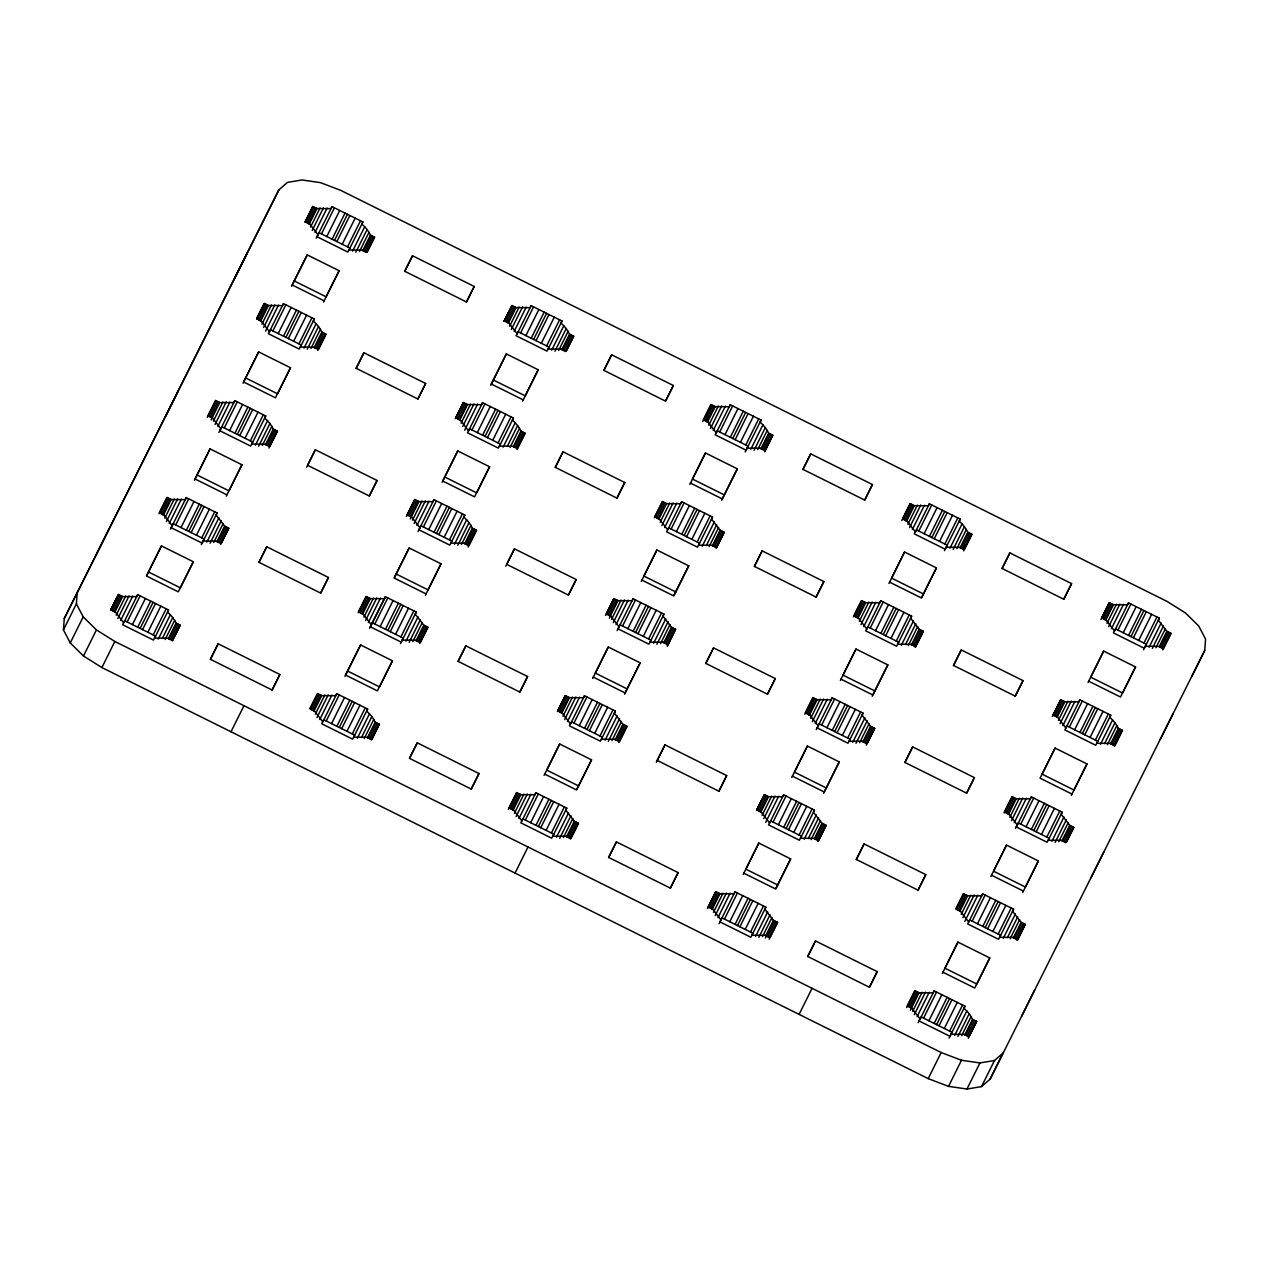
<?xml version="1.0" encoding="UTF-8"?>
<svg xmlns="http://www.w3.org/2000/svg" width="1269" height="1269" viewBox="0 0 1269 1269"><rect width="100%" height="100%" fill="white"/><g stroke="black" fill="none" stroke-linecap="round" stroke-linejoin="round"><path stroke-width="1.5" d="M1204.741 650.458L990.137 1079.126L981.508 1086.629L966.978 1089.024L948.546 1086.359L928.21 1078.618L101.901 667.557L83.484 656.01L70.255 642.939L63.45 629.932L64.259 618.542L278.863 189.874L287.492 182.371L302.022 179.976L320.454 182.641L340.79 190.382L1167.099 601.443L1185.516 612.99L1198.745 626.061L1205.55 639.068L1204.741 650.458L1191.781 676.551M63.45 629.932L76.394 603.838L77.219 592.449M95.778 555.632L108.722 529.554M165.081 417.247L178.041 391.153M234.4 278.863L247.344 252.769M278.863 189.874L64.259 618.542M70.255 642.939L83.215 616.845L76.394 603.838M83.484 656.01L96.428 629.916L83.215 616.845M116.589 598.254L110.673 610.151L118.477 594.495L122.601 596.557L136.671 596.668L137.671 594.653L168.539 610.008L154.58 638.117M158.974 513.707L167.064 497.496L171.188 499.542L185.258 499.653L186.257 497.638L217.126 512.993L203.167 541.102M111.355 610.468L119.127 594.812M207.291 417.311L215.651 400.481L219.775 402.543L233.845 402.654L234.844 400.639L265.713 415.994L251.754 444.087M159.942 513.469L167.714 497.813M256.75 318.567L264.238 303.465L268.378 305.528L282.432 305.639L283.431 303.624L314.3 318.979L300.341 347.087M208.528 416.454L216.301 400.798M304.909 222.392L312.824 206.466L316.964 208.513L331.019 208.639L332.018 206.625L362.886 221.98L348.927 250.072M257.115 319.439L264.888 303.799M112.767 611.182L120.539 595.526M305.702 222.44L313.475 206.784M161.353 514.167L169.126 498.511M209.94 417.168L217.713 401.512M258.543 320.153L266.3 304.497M114.194 611.88L121.967 596.224M307.13 223.138L314.886 207.497M162.781 514.881L170.554 499.225M114.829 612.197L122.601 596.557M211.368 417.866L219.14 402.21M163.431 515.198L171.188 499.542M259.955 320.867L267.727 305.21M211.146 419.928L219.775 402.543M308.541 223.852L316.314 208.195M260.605 321.184L268.378 305.528M309.192 224.169L316.964 208.513M116.177 615.164L125.679 596.033M164.764 518.164L174.265 499.018M213.351 421.149L222.852 402.019M261.937 324.134L271.439 305.004M310.54 227.135L320.026 208.005M117.858 618.495L129.073 595.875M166.445 521.48L177.66 498.876M215.032 424.481L226.247 401.861M263.619 327.465L274.834 304.861M312.206 230.466L323.436 207.846M120.666 620.446L132.753 596.097M169.253 523.431L181.34 499.082M217.84 426.432L229.927 402.083M265.57 331.161L278.514 305.068M315.013 232.417L327.101 208.053M148.521 571.986L161.464 545.908L193.332 561.755L180.372 587.833L148.521 571.986L146.744 575.523M137.671 594.653L123.712 622.762L124.727 620.747L155.579 636.102L153.47 640.084L122.617 624.729L123.616 622.714L115.067 611.595L110.942 609.532L118.477 594.495M197.107 474.987L210.051 448.893L241.919 464.74L228.959 490.833L197.107 474.987L194.443 480.285M101.901 667.557L114.845 641.464L96.428 629.916M170.474 529.189L186.257 497.638M245.694 377.972L258.638 351.894L290.506 367.74L277.546 393.818L245.694 377.972L243.029 383.286M218.903 432.491L234.844 400.639M294.281 280.972L307.241 254.879L339.093 270.725L326.133 296.819L294.281 280.972L291.632 286.271M283.431 303.624L268.378 333.699L299.23 349.054L301.356 345.073L270.487 329.718L269.472 331.732L260.843 320.565L256.703 318.503L264.238 303.465M316.251 238.16L332.018 206.625M127.138 621.937L140.082 595.859M175.725 524.938L188.669 498.844M224.312 427.923L237.255 401.845M272.898 330.923L285.842 304.83M321.485 233.908L334.429 207.815M132.436 624.586L145.38 598.492M181.023 527.571L193.983 501.477M229.61 430.572L242.569 404.478M278.197 333.557L291.156 307.463M326.783 236.557L339.743 210.464M137.734 627.219L150.694 601.125M186.337 530.22L199.281 504.126M234.924 433.205L247.867 407.111M283.51 336.19L296.454 310.112M332.097 239.191L345.041 213.097M140.145 628.425L153.105 602.331M188.748 531.41L201.692 505.316M237.335 434.41L250.279 408.317M285.922 337.395L298.865 311.302M334.508 240.396L347.452 214.302M142.556 629.614L155.516 603.536M191.159 532.615L204.103 506.521M239.746 435.6L252.69 409.522M288.333 338.601L301.276 312.507M336.919 241.586L349.863 215.492M147.87 632.263L160.814 606.17M196.457 535.248L209.401 509.155M245.044 438.249L258.004 412.155M293.631 341.234L306.59 315.14M342.218 244.219L355.177 218.141M153.168 634.897L166.128 608.803M201.755 537.882L214.715 511.804M250.342 440.882L263.302 414.789M298.945 343.867L311.888 317.789M347.532 246.868L360.475 220.774M201.343 544.544L203.072 541.054L217.126 541.181L221.25 543.227L228.785 528.19L224.661 526.143L216.111 515.008L217.126 512.993M158.244 639.132L170.332 614.783L167.524 612.023L168.539 610.008M206.831 542.133L218.918 517.784M255.434 445.118L267.521 420.769L264.698 418.009L265.713 415.994M304.021 348.118L316.108 323.769L313.284 320.994L314.3 318.979M352.608 251.103L364.695 226.754L361.887 223.994L362.886 221.98M162.353 638.466L172.711 617.591L170.332 614.783M210.083 543.195L221.314 520.576M258.67 446.18L269.9 423.576L267.521 420.769M307.257 349.181L318.487 326.561L316.108 323.769M355.843 252.166L367.074 229.562L364.695 226.754M165.144 639.528L174.646 620.382L172.711 617.591M213.731 542.513L223.233 523.383M262.318 445.514L271.82 426.368L269.9 423.576M310.905 348.499L320.407 329.369L318.487 326.561M359.492 251.484L368.993 232.354L367.074 229.562M168.301 638.799L176.074 623.142L174.646 620.382M216.888 541.8L224.661 526.143M168.951 639.116L176.708 623.476M265.475 444.784L273.247 429.128L271.82 426.368M217.538 542.117L225.311 526.461M314.062 347.769L321.834 332.129L320.407 329.369M266.125 445.102L273.898 429.445M362.648 250.77L370.421 235.114L368.993 232.354M314.712 348.103L322.485 332.446M363.299 251.088L371.071 235.431M170.363 639.83L178.136 624.174M218.95 542.815L226.723 527.174M267.537 445.816L275.31 430.159M316.124 348.801L323.896 333.144M364.711 251.801L372.483 236.145M171.791 640.528L179.548 624.887M220.378 543.529L228.15 527.872M172.394 640.845L180.198 625.205L176.074 623.142M268.965 446.514L276.737 430.857M220.711 544.401L228.785 528.19M317.551 349.514L325.324 333.858M269.012 448.02L277.372 431.19L273.247 429.128M366.138 252.499L373.911 236.843M317.885 350.387L325.959 334.175L321.834 332.129M348.832 250.041L362.886 250.152L367.027 252.214L374.561 237.176L370.421 235.114M210.384 659.436L218.157 643.78L279.878 674.489L272.105 690.146M258.971 562.421L266.744 546.765L328.465 577.474L320.692 593.131L258.971 562.294L266.744 546.765M306.701 467.151L315.331 449.765L377.052 480.475L369.279 496.116M356.145 368.407L363.917 352.75L425.638 383.46L417.866 399.116M404.732 271.407L412.504 255.751L474.225 286.461L466.469 302.101M231.006 731.785L243.965 705.691M336.793 693.699L322.834 721.807L314.189 710.64L310.064 708.578L317.583 693.54L321.723 695.602L335.777 695.713L336.793 693.699L367.645 709.054L353.686 737.162M358.096 612.753L366.17 596.541L370.31 598.587L384.364 598.714L385.379 596.7L416.232 612.055L402.273 640.147M310.461 709.53L318.233 693.873M406.413 516.356L414.773 499.526L418.897 501.588L432.951 501.699L433.966 499.685L464.819 515.04L450.86 543.148M359.048 612.515L366.82 596.858M455.27 418.738L463.359 402.527L467.484 404.573L481.538 404.7L482.553 402.685L513.406 418.04L499.447 446.133M407.635 515.5L415.407 499.859M504.142 321.168L508.171 313.031M504.015 321.454L511.946 305.512L516.071 307.574L530.125 307.685L531.14 305.67L562.008 321.025L548.049 349.134M456.221 418.5L463.994 402.844M311.888 710.228L319.661 694.571M504.824 321.485L512.581 305.845M360.475 613.228L368.248 597.572M409.062 516.213L416.835 500.557M457.649 419.198L465.422 403.558M313.3 710.941L321.073 695.285M506.236 322.199L514.008 306.543M361.887 613.926L369.66 598.27M313.951 711.259L321.723 695.602M410.474 516.927L418.247 501.271M362.537 614.244L370.31 598.587M459.061 419.912L466.833 404.256M410.268 518.973L418.897 501.588M507.663 322.897L515.42 307.257M459.711 420.229L467.484 404.573M508.298 323.23L516.071 307.574M315.299 714.225L324.785 695.079M363.886 617.21L373.372 598.08M412.473 520.195L421.974 501.065M461.059 423.196L470.561 404.065M509.646 326.181L519.148 307.05M316.964 717.54L328.195 694.936M365.551 620.541L376.782 597.921M414.138 523.526L425.369 500.922M462.725 426.527L473.956 403.907M511.312 329.512L522.542 306.908M319.772 719.491L331.875 695.142M368.375 622.492L380.462 598.143M416.962 525.477L429.049 501.128M464.676 430.207L477.636 404.113M514.135 331.463L526.223 307.114M347.627 671.047L360.586 644.953L392.438 660.8L379.494 686.894L347.627 671.047L344.978 676.345M396.214 574.032L409.173 547.954L441.025 563.801L428.081 589.879L396.214 574.032L394.453 577.569M369.596 628.234L384.872 597.699M372.261 623.095L385.379 596.7M444.8 477.033L457.76 450.939L489.612 466.786L476.668 492.88L444.8 477.033L442.151 482.331M418.024 531.537L433.966 499.685M493.403 380.018L506.347 353.924L538.199 369.787L525.255 395.865L493.403 380.018L490.738 385.332M468.594 430.778L482.553 402.685M531.14 305.67L517.181 333.779L508.536 322.612L504.412 320.549L511.946 305.512M326.244 720.998L339.204 694.904M374.831 623.983L387.791 597.905M423.418 526.984L436.377 500.89M472.005 429.969L484.964 403.875M520.591 332.97L533.551 306.876M331.542 723.631L344.502 697.538M380.145 626.632L393.089 600.538M428.732 529.617L441.675 503.523M477.318 432.618L490.262 406.524M525.905 335.603L538.849 309.509M336.856 726.28L349.8 700.187M385.443 629.265L398.387 603.172M434.03 532.25L446.989 506.172M482.617 435.251L495.576 409.157M531.203 338.236L544.163 312.158M339.267 727.47L352.211 701.376M387.854 630.471L400.798 604.377M436.441 533.456L449.4 507.362M485.028 436.441L497.987 410.363M533.614 339.442L546.574 313.348M341.678 728.676L354.622 702.582M390.265 631.661L403.209 605.567M438.852 534.661L451.812 508.568M487.439 437.646L500.398 411.553M536.026 340.647L548.985 314.553M346.976 731.309L359.936 705.215M395.563 634.31L408.523 608.216M444.166 537.295L457.11 511.201M492.753 440.28L505.697 414.202M541.34 343.28L554.283 317.187M352.29 733.942L365.234 707.864M400.877 636.943L413.821 610.849M449.464 539.928L462.408 513.85M498.051 442.929L510.995 416.835M546.638 345.914L559.597 319.836M400.449 643.589L402.178 640.115L416.248 640.226L420.372 642.288L427.907 627.251L423.767 625.189L415.233 614.069L416.232 612.055M357.366 738.193L369.453 713.844L366.646 711.068L367.645 709.054M405.953 641.178L418.04 616.829M454.54 544.179L466.627 519.83L463.819 517.054L464.819 515.04M503.127 447.164L515.214 422.815L512.406 420.055L513.406 418.04M551.714 350.165L563.801 325.816L560.993 323.04L562.008 321.025M361.475 737.511L371.833 716.636L369.453 713.844M409.189 642.241L420.42 619.637M457.792 545.242L469.007 522.622L466.627 519.83M507.235 446.498L517.593 425.623L515.214 422.815M554.965 351.227L566.18 328.608L563.801 325.816M364.251 738.574L373.752 719.444L371.833 716.636M412.837 641.559L422.339 622.429M461.424 544.56L470.926 525.429L469.007 522.622M510.027 447.545L519.513 428.414L517.593 425.623M558.614 350.545L568.1 331.415L566.18 328.608M367.407 737.86L375.18 722.204L373.752 719.444M415.994 640.845L423.767 625.189M368.058 738.177L375.83 722.521M464.597 543.83L472.354 528.19L470.926 525.429M416.644 641.162L424.417 625.506M513.184 446.831L520.94 431.174L519.513 428.414M465.231 544.163L473.004 528.507M561.77 349.816L569.543 334.175L568.1 331.415M513.818 447.148L521.591 431.492M369.485 738.875L377.242 723.219M562.405 350.149L570.178 334.493M418.072 641.876L425.829 626.22M466.659 544.861L474.432 529.205M515.246 447.862L523.018 432.206M370.897 739.589L378.67 723.933M563.833 350.847L571.605 335.19M419.484 642.574L427.256 626.918M378.717 725.424L371.5 739.906L379.32 724.25L375.18 722.204M468.071 545.575L475.843 529.919M419.817 643.462L427.907 627.251M516.657 448.56L524.43 432.903M468.134 547.066L476.494 530.236L472.354 528.19M565.244 351.561L573.017 335.904M516.991 449.448L525.08 433.237L520.94 431.174M547.954 349.086L562.008 349.197L566.133 351.259L573.667 336.222L569.543 334.175M478.984 773.535L471.211 789.064L409.49 758.354L417.263 742.825L478.984 773.535L471.227 789.191M458.077 661.482L465.85 645.826L527.587 676.536L519.814 692.176M505.808 566.212L514.437 548.811L576.174 579.521L568.401 595.177M555.267 467.468L563.039 451.812L624.76 482.521L616.988 498.162L555.251 467.325L563.039 451.812M603.854 370.453L611.626 354.797L673.347 385.506L665.575 401.163L603.854 370.326L611.626 354.797M508.346 809.432L516.705 792.602L520.829 794.648L534.883 794.775L535.899 792.76L566.767 808.115L552.808 836.208L553.807 834.193L522.955 818.854L520.829 822.835L551.698 838.19L552.713 836.176L566.767 836.287L570.891 838.349L578.426 823.311L574.302 821.249L565.752 810.13L566.767 808.115M557.361 711.528L565.292 695.586L569.416 697.649L583.486 697.76L584.486 695.745L615.354 711.1L601.395 739.208L600.285 741.175L569.432 725.82L571.542 721.839L602.394 737.194L601.395 739.208L615.354 739.272L619.478 741.334L627.013 726.296L622.889 724.25L614.339 713.115L615.354 711.1M509.583 808.575L517.34 792.919M605.519 615.417L613.879 598.587L618.003 600.634L632.073 600.76L633.072 598.746L663.941 614.101L649.982 642.193L648.871 644.16L618.019 628.821L620.129 624.84L650.981 640.179L649.982 642.193L663.941 642.273L668.065 644.319L675.6 629.297L671.475 627.235L662.926 616.115L663.941 614.101M558.17 711.56L565.942 695.92M654.392 517.784L662.466 501.572L666.59 503.634L680.66 503.745L681.659 501.731L712.528 517.086L698.569 545.194L699.568 543.18L668.715 527.825L666.606 531.806L697.458 547.161L698.473 545.147L712.528 545.258L716.668 547.32L724.187 532.282L720.062 530.22L711.512 519.1L712.528 517.086M606.756 614.561L614.529 598.905M702.693 421.403L711.052 404.573L715.193 406.619L729.247 406.746L730.246 404.732L761.114 420.087L745.173 451.938M655.343 517.546L663.116 501.889M510.995 809.273L518.767 793.633M703.93 420.547L711.703 404.89M559.581 712.274L567.354 696.618M608.168 615.259L615.941 599.618M656.755 518.26L664.528 502.603M512.422 809.987L520.179 794.331M705.358 421.245L713.115 405.588M561.009 712.972L568.782 697.331M513.057 810.304L520.829 794.648M609.596 615.973L617.368 600.316M561.644 713.305L569.416 697.649M658.183 518.958L665.955 503.317M609.374 618.035L618.003 600.634M706.77 421.958L714.542 406.302M658.833 519.291L666.59 503.634M707.42 422.276L715.193 406.619M514.405 813.27L523.907 794.14M562.992 716.255L572.493 697.125M611.579 619.256L621.08 600.126M660.166 522.241L669.667 503.111M708.752 425.242L718.254 406.112M516.071 816.601L527.301 793.982M564.673 719.586L575.888 696.982M613.26 622.571L624.475 599.967M661.847 525.572L673.062 502.968M710.434 428.557L721.649 405.953M518.894 818.553L530.981 794.188M567.481 721.538L579.568 697.189M616.068 624.522L628.155 600.174M664.655 527.523L676.742 503.174M713.241 430.508L725.329 406.159M559.692 743.999L546.749 770.093L578.601 785.939L591.56 759.861L559.692 743.999L544.084 775.407M535.899 792.76L521.94 820.853L513.295 809.685L509.17 807.639L516.705 792.602M608.279 647L595.335 673.093L627.187 688.94L640.147 662.846L608.279 647L592.671 678.392M570.527 723.853L584.486 695.745M656.866 549.985L643.922 576.078L675.774 591.925L688.734 565.847L656.866 549.985L641.257 581.392M617.131 630.598L633.072 598.746M705.453 452.985L692.509 479.079L724.361 494.926L737.321 468.832L705.453 452.985L689.844 484.377M681.659 501.731L667.7 529.839L659.071 518.672L654.931 516.61L662.466 501.572M716.287 432.824L730.246 404.732M525.366 820.044L538.31 793.95M573.953 723.044L586.897 696.951M622.54 626.029L635.483 599.936M671.127 529.03L684.07 502.936M719.713 432.015L732.657 405.921M530.664 822.693L543.608 796.599M579.251 725.678L592.195 699.584M627.838 628.663L640.797 602.585M676.425 531.663L689.384 505.57M725.011 434.648L737.971 408.57M535.962 825.326L548.922 799.232M584.549 728.311L597.509 702.233M633.152 631.312L646.095 605.218M681.739 534.297L694.682 508.219M730.325 437.297L743.269 411.204M515.055 873.088L528.015 846.994M538.373 826.531L551.333 800.438M586.96 729.516L599.92 703.423M635.563 632.501L648.507 606.423M684.15 535.502L697.093 509.408M732.736 438.487L745.68 412.409M540.784 827.721L553.744 801.627M589.371 730.722L602.331 704.628M637.974 633.707L650.918 607.613M686.561 536.708L699.505 510.614M735.148 439.693L748.091 413.599M546.098 830.37L559.042 804.276M594.685 733.355L607.629 707.261M643.272 636.34L656.216 610.262M691.859 539.341L704.818 513.247M740.446 442.326L753.405 416.248M551.396 833.003L564.356 806.91M599.983 735.988L612.943 709.91M648.57 638.989L661.53 612.895M697.157 541.974L710.117 515.896M745.76 444.975L758.703 418.881M556.472 837.239L568.56 812.89M605.059 740.239L617.146 715.89M653.646 643.224L665.749 618.875M702.249 546.225L714.336 521.876M750.836 449.21L762.923 424.861L760.099 422.085L761.114 420.087M559.724 838.301L570.939 815.697M608.311 741.302L619.526 718.682M656.898 644.287L668.128 621.683M706.357 545.543L716.715 524.668M754.072 450.273L765.302 427.669L762.923 424.861M563.373 837.619L572.858 818.489M611.959 740.62L621.461 721.49M660.546 643.605L670.048 624.475M709.133 546.606L718.635 527.476M757.72 449.591L767.222 430.461L765.302 427.669M566.529 836.905L574.302 821.249M615.116 739.89L622.889 724.25M567.164 837.223L574.936 821.566M663.703 642.891L671.475 627.235M615.766 740.224L623.523 724.567M712.29 545.876L720.062 530.22M664.353 643.209L672.126 627.552M760.877 448.877L768.649 433.221L767.222 430.461M712.94 546.209L720.713 530.553M568.591 837.937L576.364 822.28M761.527 449.194L769.3 433.538M617.178 740.922L624.951 725.265M665.765 643.922L673.538 628.266M714.352 546.907L722.124 531.251M570.003 838.635L577.776 822.978M762.939 449.908L770.711 434.252M618.606 741.635L626.363 725.979M570.622 838.952L578.426 823.311M667.193 644.62L674.965 628.964M618.939 742.508L627.013 726.296M715.779 547.621L723.552 531.965M667.367 645.778L669.953 640.575M667.24 646.111L675.6 629.297M764.366 450.606L772.139 434.95M716.271 548.224L724.187 532.282M764.541 451.764L769.601 441.612M764.858 451.209L772.773 435.267L768.649 433.221M608.612 857.543L616.385 841.886L678.106 872.596L670.333 888.237M656.327 762.272L664.972 744.871L726.693 775.581L718.92 791.237L657.199 760.401L664.972 744.871M705.786 663.528L713.559 647.872L775.28 678.566L767.507 694.222L705.786 663.386L713.559 647.872M754.373 566.513L762.146 550.857L823.867 581.567L816.094 597.223M802.96 469.498L810.732 453.858L872.453 484.552L864.681 500.208M707.452 908.477L715.811 891.647L719.951 893.709L734.005 893.82L735.005 891.806L765.873 907.161L751.914 935.269L750.82 937.236L719.951 921.881L722.061 917.899L752.929 933.254L751.914 935.269L765.873 935.332L770.013 937.394L777.532 922.357L773.408 920.311L764.874 909.175L765.873 907.161M761.226 800.993L756.594 810.288L764.398 794.648L768.538 796.694L782.592 796.821L783.607 794.806L814.46 810.161L800.501 838.254L801.516 836.239L770.648 820.884L768.538 824.882L799.407 840.221L800.406 838.222L814.46 838.333L818.6 840.379L826.135 825.358L821.995 823.295L813.461 812.176L814.46 810.161M708.689 907.621L716.462 891.98M804.752 714.13L812.985 697.633L817.125 699.695L831.179 699.806L832.194 697.791L863.047 713.146L849.088 741.255L847.993 743.222L817.125 727.867L819.235 723.885L850.103 739.24L849.088 741.255L863.063 741.318L867.187 743.38L874.722 728.343L870.582 726.28L862.048 715.161L863.047 713.146M757.276 810.621L765.048 794.965M853.498 616.845L859.7 604.393M853.815 616.29L861.588 600.634L865.712 602.68L879.766 602.807L880.781 600.792L911.634 616.147L897.675 644.24L896.58 646.207L865.712 630.852L867.822 626.87L898.69 642.225L897.675 644.24L911.65 644.319L915.774 646.365L923.309 631.327L919.168 629.281L910.634 618.146L911.634 616.147M805.863 713.606L813.635 697.95M901.815 520.449L910.174 503.619L914.299 505.681L928.353 505.792L929.368 503.777L960.221 519.132L944.453 550.667M854.449 616.607L862.222 600.951M710.117 908.334L717.873 892.678M903.036 519.592L910.809 503.936M758.703 811.319L766.476 795.679M807.29 714.32L815.063 698.664M855.877 617.305L863.65 601.649M711.528 909.032L719.301 893.392M904.464 520.306L912.237 504.65M760.115 812.033L767.888 796.377M712.179 909.365L719.951 893.709M808.702 715.018L816.475 699.378M760.765 812.35L768.538 796.694M857.289 618.019L865.061 602.363M809.352 715.351L817.125 699.695M905.876 521.004L913.648 505.348M857.939 618.336L865.712 602.68M906.526 521.337L914.299 505.681M713.511 912.316L723.013 893.186M762.114 815.317L771.6 796.186M810.701 718.302L820.186 699.171M859.287 621.302L868.789 602.172M907.874 524.287L917.376 505.157M715.193 915.647L726.407 893.043M763.779 818.632L775.01 796.028M812.366 721.633L823.597 699.013M860.953 624.618L872.184 602.014M909.54 527.618L920.771 504.999M718 917.598L730.087 893.249M765.73 822.328L778.69 796.234M815.19 723.584L827.277 699.235M863.777 626.569L875.864 602.22M912.363 529.57L924.451 505.221M758.814 843.06L745.855 869.154L777.723 885.001L790.666 858.907L758.814 843.06L743.206 874.452M719.079 923.658L735.005 891.806M807.401 746.045L794.442 772.139L826.309 787.986L839.253 761.892L807.401 746.045L791.793 777.453M769.648 822.899L783.607 794.806M855.988 649.046L843.028 675.14L874.896 690.986L887.84 664.893L855.988 649.046L840.379 680.438M816.253 729.643L832.194 697.791M904.575 552.031L891.615 578.125L923.483 593.971L936.427 567.877L904.575 552.031L888.966 583.439M866.822 628.885L880.781 600.792M915.409 531.885L929.368 503.777M724.472 919.105L737.416 893.011M773.059 822.09L786.019 795.996M821.646 725.091L834.605 698.997M870.233 628.076L883.192 601.982M918.819 531.061L931.779 504.983M729.77 921.738L742.73 895.644M778.373 824.723L791.317 798.645M826.96 727.724L839.904 701.63M875.547 630.709L888.49 604.631M924.133 533.71L937.077 507.616M735.084 924.371L748.028 898.293M783.671 827.372L796.615 801.278M832.258 730.357L845.202 704.279M880.845 633.358L893.804 607.264M929.431 536.343L942.391 510.249M737.495 925.577L750.439 899.483M786.082 828.562L799.026 802.484M834.669 731.563L847.613 705.469M883.256 634.548L896.215 608.47M931.843 537.548L944.802 511.455M739.906 926.782L752.85 900.689M788.493 829.767L801.437 803.674M837.08 732.752L850.024 706.674M885.667 635.753L898.626 609.659M934.254 538.738L947.213 512.66M745.204 929.416L758.164 903.322M793.791 832.401L806.751 806.323M842.378 735.401L855.338 709.308M890.981 638.386L903.925 612.308M939.568 541.387L952.511 515.293M750.518 932.049L763.462 905.971M799.105 835.05L812.049 808.956M847.692 738.035L860.636 711.941M896.279 641.035L909.223 614.942M944.866 544.02L957.809 517.926M755.594 936.3L767.682 911.951M804.181 839.285L816.268 814.936M852.768 742.286L864.855 717.921M901.355 645.271L913.442 620.922M949.942 548.256L962.029 523.907L959.221 521.147L960.221 519.132M758.83 937.363L770.061 914.743M808.29 838.619L818.648 817.744M856.004 743.348L867.235 720.729M905.463 644.589L915.821 623.729M953.193 549.334L964.408 526.714L962.029 523.907M762.479 936.681L771.98 917.55M811.065 839.666L820.567 820.535M859.652 742.666L869.154 723.536M908.239 645.651L917.741 626.521M956.842 548.652L966.328 529.522L964.408 526.714M765.635 935.951L773.408 920.311M814.222 838.952L821.995 823.295M765.413 938.013L774.058 920.628M862.809 741.937L870.582 726.28M814.872 839.269L822.645 823.613M911.412 644.938L919.168 629.281M863.459 742.27L871.232 726.614M959.999 547.922L967.755 532.266L966.328 529.522M912.046 645.255L919.819 629.598M767.697 936.982L775.47 921.326M960.633 548.24L968.406 532.599M816.3 839.983L824.057 824.327M864.887 742.968L872.644 727.311M913.474 645.969L921.246 630.312M769.125 937.696L776.898 922.04M962.061 548.954L969.833 533.297M817.712 840.681L825.484 825.024M769.188 939.187L777.532 922.357M866.299 743.682L874.071 728.025M818.045 841.569L826.135 825.358M914.886 646.667L922.658 631.01M866.362 745.125L874.722 728.343M963.472 549.651L971.245 534.011M915.377 647.269L923.309 631.327M963.663 550.825L971.895 534.328L967.755 532.266M807.718 956.588L815.491 940.932L877.212 971.642L869.455 987.298L807.718 956.461L815.491 940.932M856.305 859.589L864.078 843.933L925.799 874.627L918.042 890.283M904.892 762.574L912.665 746.918L974.402 777.627L966.613 793.141L904.892 762.447L912.665 746.918M953.495 665.559L961.252 649.918L1022.988 680.612L1015.216 696.269M1002.082 568.56L1009.854 552.903L1071.575 583.613L1063.803 599.269L1002.066 568.433L1009.854 552.903M799.105 1014.391L812.049 988.297M966.629 793.284L973.529 779.372M906.574 1007.538L914.933 990.708L919.057 992.755L933.112 992.881L934.127 990.867L964.995 1006.222L949.053 1038.074M956.017 908.778L963.52 893.693L967.644 895.755L981.698 895.866L982.714 893.852L1013.582 909.207L999.623 937.315L1013.582 937.379L1017.706 939.441L1025.241 924.403L1021.117 922.341L1012.567 911.221L1013.582 909.207M907.811 1006.682L915.568 991.026M1004.017 812.906L1012.107 796.694L1016.231 798.74L1030.301 798.851L1031.3 796.853L1062.169 812.208L1048.21 840.3L1062.169 840.379L1066.293 842.426L1073.828 827.388L1069.704 825.342L1061.154 814.206L1062.169 812.208M956.398 909.667L964.154 894.01M1052.334 716.509L1060.694 699.679L1064.818 701.741L1078.888 701.852L1079.887 699.838L1110.756 715.193L1096.797 743.301M1004.985 812.668L1012.757 797.011M1100.921 619.494L1109.28 602.68L1113.405 604.726L1127.475 604.837L1128.474 602.838L1159.343 618.177L1145.384 646.286M1053.571 715.653L1061.344 699.996M909.223 1007.38L916.995 991.739M1102.158 618.653L1109.931 602.997M957.809 910.381L965.582 894.724M1006.396 813.366L1014.169 797.709M1054.983 716.366L1062.756 700.71M910.65 1008.094L918.407 992.437M1103.57 619.351L1111.343 603.695M959.237 911.079L967.01 895.422M910.428 1010.156L919.057 992.755M1007.824 814.079L1015.597 798.423M959.872 911.412L967.644 895.755M1056.411 717.064L1064.183 701.408M1008.458 814.397L1016.231 798.74M1104.998 620.065L1112.77 604.409M1057.061 717.382L1064.818 701.741M1105.648 620.382L1113.405 604.726M912.633 1011.377L922.135 992.247M961.22 914.362L970.722 895.232M1009.807 817.363L1019.308 798.233M1058.394 720.348L1067.895 701.218M1106.98 623.349L1116.482 604.203M914.299 1014.692L925.529 992.088M962.885 917.693L974.116 895.073M1011.488 820.678L1022.703 798.074M1060.075 723.679L1071.29 701.059M1108.662 626.664L1119.877 604.06M917.122 1016.643L929.209 992.295M964.852 921.373L977.796 895.295M1014.296 822.629L1026.383 798.28M1062.883 725.63L1074.97 701.281M1111.47 628.615L1123.557 604.266M957.921 942.106L944.977 968.199L976.829 984.046L989.772 957.952L957.921 942.106L942.312 973.513M918.185 1022.719L920.073 1018.928L911.523 1007.792L907.398 1005.746L914.933 990.708M934.127 990.867L920.168 1018.959L921.167 1016.945L952.036 1032.3L949.926 1036.281L919.057 1020.942L920.073 1018.928M1006.507 845.106L993.564 871.2L1025.415 887.047L1038.375 860.953L1006.507 845.106L990.899 876.498M982.714 893.852L968.755 921.96L969.77 919.946L1000.622 935.301L998.513 939.282L967.644 923.927L968.659 921.913L960.11 910.793L955.985 908.731L963.52 893.693M1055.094 748.091L1042.15 774.185L1074.002 790.032L1086.962 763.938L1055.094 748.091L1040.041 778.167L1071.893 794.013M1015.517 828.387L1017.246 824.913L1008.712 813.778L1004.572 811.732L1012.107 796.694M1031.3 796.853L1017.341 824.945L1018.357 822.931L1049.209 838.286L1047.099 842.267L1016.247 826.912L1017.246 824.913M1103.681 651.092L1090.737 677.17L1122.589 693.033L1135.549 666.939L1103.681 651.092L1088.072 682.484M1079.887 699.838L1065.928 727.946L1066.943 725.931L1097.796 741.286L1095.686 745.268L1064.834 729.913L1065.833 727.898L1057.299 716.779L1053.159 714.717L1060.694 699.679M1128.474 602.838L1114.515 630.931L1115.53 628.916L1146.383 644.271L1144.273 648.253L1113.421 632.898L1114.42 630.883L1105.886 619.764L1101.746 617.702L1109.28 602.68M923.578 1018.15L936.538 992.057M972.181 921.151L985.125 895.057M1020.768 824.136L1033.712 798.042M1069.355 727.121L1082.298 701.043M1117.941 630.122L1130.885 604.028M928.892 1020.784L941.836 994.706M977.479 923.784L990.423 897.691M1026.066 826.769L1039.025 800.691M1074.653 729.77L1087.612 703.676M1123.239 632.755L1136.199 606.677M934.19 1023.433L947.15 997.339M982.777 926.418L995.737 900.34M1031.364 829.418L1044.324 803.325M1079.967 732.403L1092.91 706.31M1128.553 635.404L1141.497 609.31M936.601 1024.622L949.561 998.544M985.188 927.623L998.148 901.529M1033.775 830.608L1046.735 804.53M1082.378 733.609L1095.321 707.515M1130.965 636.594L1143.908 610.5M939.012 1025.828L951.972 999.734M987.599 928.813L1000.559 902.735M1036.186 831.814L1049.146 805.72M1084.789 734.799L1097.733 708.721M1133.376 637.799L1146.319 611.706M944.326 1028.461L957.27 1002.383M992.913 931.462L1005.857 905.368M1041.5 834.447L1054.444 808.369M1090.087 737.448L1103.031 711.354M1138.674 640.433L1151.633 614.339M949.624 1031.11L962.584 1005.016M998.211 934.095L1011.171 908.001M1046.798 837.096L1059.758 811.002M1095.385 740.081L1108.345 713.987M1143.972 643.082L1156.931 616.988M928.21 1078.618L941.17 1052.524L961.49 1060.265L979.922 1062.93L994.452 1060.535L1003.097 1053.048L990.137 1079.126M1143.559 649.728L1145.288 646.238L1159.343 646.365L1163.483 648.411L1171.001 633.374L1166.877 631.327L1158.327 620.192L1159.343 618.177M954.7 1035.345L966.788 1010.996L963.98 1008.221L964.995 1006.222M1003.287 938.346L1015.374 913.981M1051.874 841.331L1063.961 816.982M1100.477 744.316L1112.564 719.967L1109.74 717.207L1110.756 715.193M1149.064 647.317L1161.151 622.968M957.952 1036.408L969.167 1013.804L966.788 1010.996M1007.396 937.664L1017.754 916.789M1055.126 842.394L1066.341 819.79M1104.569 743.65L1114.943 722.775L1112.564 719.967M1152.3 648.38L1163.53 625.776M961.601 1035.726L971.086 1016.596L969.167 1013.804M1010.187 938.727L1019.673 919.597M1058.774 841.712L1068.276 822.582M1107.361 744.713L1116.863 725.582L1114.943 722.775M1155.948 647.698L1165.45 628.567M964.757 1035.012L972.53 1019.356L971.086 1016.596M1013.344 937.997L1021.117 922.341M965.392 1035.33L973.164 1019.673M1061.931 840.998L1069.704 825.342M1013.979 938.314L1021.751 922.674M1110.518 743.983L1118.29 728.327L1116.863 725.582M1062.581 841.315L1070.338 825.659M1159.105 646.984L1166.877 631.327M1111.168 744.3L1118.941 728.66M966.819 1036.043L974.592 1020.387M1159.755 647.301L1167.528 631.645M1015.406 939.028L1023.179 923.372M1063.993 842.013L1071.766 826.373M1112.58 745.014L1120.353 729.358M968.231 1036.741L976.004 1021.085M1161.167 647.999L1168.939 632.359M1016.818 939.742L1024.591 924.086M968.295 1038.232L976.654 1021.418L972.53 1019.356M1065.421 842.727L1073.177 827.071M1017.31 940.329L1023.353 928.162M1017.468 940.059L1025.241 924.403M1114.008 745.712L1121.78 730.072M1162.594 648.713L1170.367 633.057M1114.499 746.315L1122.415 730.389L1118.29 728.327M1162.769 649.871L1171.001 633.374M948.546 1086.359L961.49 1060.265M966.978 1089.024L979.922 1062.93M981.508 1086.629L994.452 1060.535M1021.656 1016.231L1034.6 990.137M1090.959 877.847L1103.919 851.753M1160.278 739.446L1173.222 713.368M167.064 497.496L159.529 512.517L163.669 514.579L172.203 525.699L171.204 527.714L202.057 543.069L204.166 539.087L173.314 523.732L172.298 525.747M215.651 400.481L208.116 415.518L212.256 417.564L220.79 428.7L219.791 430.714L250.643 446.069L252.753 442.088L221.901 426.733L220.885 428.748M312.824 206.466L305.29 221.504L309.43 223.55L317.964 234.686L316.964 236.7L347.833 252.055L349.943 248.058L319.074 232.719L318.059 234.717M161.464 545.908L146.411 575.967L178.263 591.83L193.332 561.755M210.051 448.893L194.998 478.968L226.85 494.815M258.638 351.894L243.585 381.953L275.436 397.8L290.506 367.74M307.241 254.879L292.171 284.954L324.023 300.801M226.31 496.131L241.919 464.74M323.484 302.117L339.093 270.725M180.198 625.205L172.663 640.242L168.539 638.18L154.485 638.069M277.372 431.19L269.853 446.228L265.713 444.166L251.659 444.055M325.959 334.175L318.44 349.213L314.3 347.167L300.245 347.04M367.027 252.214L374.561 237.176M218.157 643.78L210.384 659.293L272.105 690.003L279.878 674.489M315.331 449.765L307.558 465.279L369.279 495.989L377.052 480.475M363.917 352.75L356.145 368.28L417.866 398.989L425.638 383.46M412.504 255.751L404.732 271.265L466.453 301.974L474.225 286.461M320.692 593.004L328.465 577.474M310.064 708.578L317.583 693.54M366.17 596.541L358.651 611.579L362.775 613.625L371.325 624.76M414.773 499.526L407.238 514.564L411.362 516.626L419.912 527.745M463.359 402.527L455.825 417.564L459.949 419.611L468.499 430.746M360.586 644.953L345.517 675.029L377.385 690.875L392.438 660.8M409.173 547.954L394.104 578.014L425.972 593.86M457.76 450.939L442.691 481.014L474.558 496.861L489.612 466.786M506.347 353.924L491.277 383.999L523.145 399.846M425.416 595.193L441.025 563.801M522.59 401.178L538.199 369.787M379.32 724.25L371.785 739.288L367.645 737.241L353.591 737.115M476.494 530.236L468.959 545.273L464.835 543.227L450.765 543.1M525.08 433.237L517.546 448.274L513.422 446.212L499.351 446.101M566.133 351.259L573.667 336.222M409.49 758.354L417.263 742.825M465.85 645.826L458.077 661.339L519.798 692.049L527.587 676.536M514.437 548.811L506.664 564.34L568.401 595.05L576.174 579.521M616.988 498.035L624.76 482.521M665.575 401.02L673.347 385.506M565.292 695.586L557.757 710.624L561.897 712.686L570.431 723.806M613.879 598.587L606.344 613.625L610.484 615.671L619.018 626.807M711.052 404.573L703.518 419.611L707.658 421.657L716.192 432.792M747.06 448.147L746.045 450.146L715.193 434.807L717.302 430.81L748.171 446.165L747.155 448.179L761.114 448.258L765.255 450.305L772.773 435.267M591.56 759.861L576.491 789.921L544.639 774.074M640.147 662.846L625.078 692.922L593.226 677.075M688.734 565.847L673.665 595.907L641.813 580.06M737.321 468.832L722.251 498.907L690.399 483.061M576.824 789.477L578.601 785.939M624.538 694.238L627.187 688.94M674.013 595.462L675.774 591.925M721.712 500.224L724.361 494.926M616.385 841.886L608.612 857.4L670.333 888.11L678.106 872.596M762.146 550.857L754.373 566.386L816.094 597.08L823.867 581.567M810.732 453.858L802.96 469.371L864.681 500.081L872.453 484.552M718.92 791.11L726.693 775.581M767.507 694.095L775.28 678.566M715.811 891.647L708.276 906.685L712.417 908.747L720.951 919.866M764.398 794.648L756.879 809.685L761.003 811.732L769.553 822.867M812.985 697.633L805.466 712.67L809.59 714.733L818.14 725.852M861.588 600.634L854.053 615.671L858.177 617.717L866.727 628.853M910.174 503.619L902.64 518.656L906.764 520.718L915.314 531.838M946.166 547.193L945.167 549.207L914.299 533.852L916.408 529.871L947.277 545.226L946.262 547.24L960.236 547.304L964.361 549.366L971.895 534.328M790.666 858.907L775.597 888.982L743.745 873.135M839.253 761.892L824.2 791.967L792.332 776.12M887.84 664.893L872.786 694.968L840.919 679.121M936.427 567.877L921.373 597.953L889.506 582.106M775.946 888.538L777.723 885.001M823.644 793.299L826.309 787.986M872.231 696.284L874.896 690.986M921.706 597.509L923.483 593.971M864.078 843.933L856.305 859.446L918.026 890.156L925.799 874.627M961.252 649.918L953.479 665.432L1015.216 696.142L1022.988 680.612M869.439 987.155L877.212 971.642M1063.803 599.127L1071.575 583.613M989.772 957.952L974.719 988.028L942.867 972.181M1022.766 892.345L1038.375 860.953M1071.353 795.346L1086.962 763.938M1135.549 666.939L1120.479 697.014L1088.628 681.167M976.654 1021.418L969.119 1036.44L964.995 1034.394L950.941 1034.283M1066.293 842.426L1073.828 827.388M1122.415 730.389L1114.88 745.426L1110.756 743.364L1096.702 743.253M991.454 875.182L1023.306 891.028M114.845 641.464L941.17 1052.524M323.833 719.793L321.723 723.774L352.592 739.129L354.701 735.148L323.833 719.793M372.42 622.793L370.31 626.775L401.178 642.13L403.288 638.148L372.42 622.793M421.007 525.778L418.897 529.76L449.765 545.115L451.875 541.133L421.007 525.778M469.593 428.779L467.484 432.761L498.352 448.116L500.462 444.118L469.593 428.779M518.18 331.764L516.071 335.746L546.939 351.101L549.049 347.119L518.18 331.764"/></g></svg>
